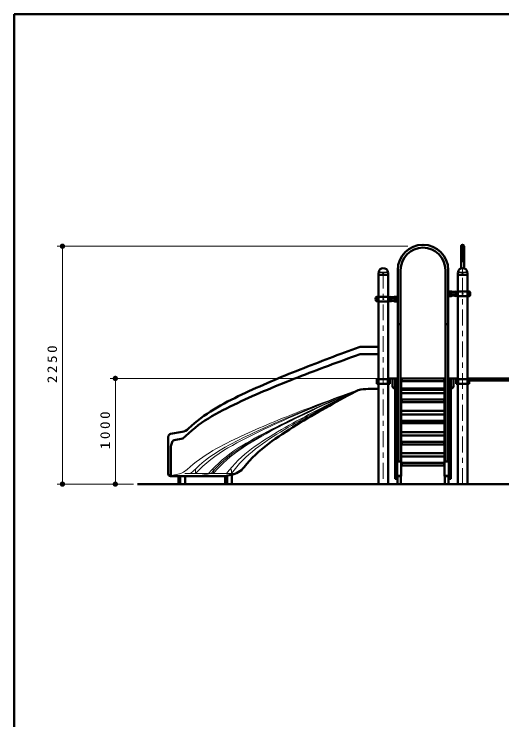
# Model space of a CAD drawing. Units: millimetres on the paper, scale 1:50. Extents: x -385 to 0, y -594 to 267.
# Drawn here: x -385 to -292.8, y -163.5 to -30 of the extents above; entities that cross this region are included whole.
import ezdxf

# ---------------------------------------------------------------- set-up
doc = ezdxf.new("R2010")
doc.units = ezdxf.units.MM
doc.linetypes.add('USER2', pattern=[6, 3, -1, 1, -1])
doc.layers.add('LY_1', color=140, linetype='Continuous', lineweight=50)
doc.styles.add('ＭＳ ゴシック', font='')
doc.styles.get('ＭＳ ゴシック').set_extended_font_data('MS Gothic')

# ---------------------------------------------------------------- blocks, each defined once
blk = doc.blocks.new('filled_dot')
at = {"color": 0, "linetype": 'Continuous', "lineweight": -2, "const_width": 1.25}
blk.add_lwpolyline([(-0.625, 0, 1), (0.625, 0, 1)], format="xyb", close=True, dxfattribs=at)

msp = doc.modelspace()

# ---------------------------------------------------------------- linework, layer by layer
at = {"layer": 'LY_1', "color": 7}
for p, q in [((-385, -30), (-385, -297)), ((0, -30), (-385, -30)), ((-200.223, -118.905), (-361.665, -118.905))]:
    msp.add_line(p, q, dxfattribs=at)
at = {"layer": 'LY_1', "color": 7, "lineweight": 13}
for p, q in [((-310.575, -73.905), (-376.864, -73.905)), ((-375.864, -118.905), (-375.864, -73.905)), ((-314.308, -78.895), (-316.094, -78.895)), ((-314.344, -78.825), (-316.055, -78.825)), ((-299.308, -78.895), (-301.094, -78.895)), ((-299.344, -78.825), (-301.055, -78.825)), ((-301.536, -83.09), (-301.536, -82.72)), ((-301.166, -82.72), (-301.536, -82.72)), ((-299.236, -82.72), (-298.866, -82.72)), ((-298.866, -83.09), (-298.866, -82.72)), ((-316.536, -84.09), (-316.536, -83.72)), ((-316.166, -83.72), (-316.536, -83.72)), ((-316.166, -84.09), (-316.536, -84.09)), ((-314.236, -83.72), (-313.866, -83.72)), ((-314.236, -84.09), (-313.866, -84.09)), ((-313.866, -84.09), (-313.866, -83.72)), ((-301.166, -83.09), (-301.536, -83.09)), ((-299.236, -83.09), (-298.866, -83.09)), ((-315.31, -98.905), (-366.864, -98.905)), ((-365.864, -118.905), (-365.864, -98.905)), ((-354.314, -117.107), (-355.345, -117.282)), ((-352.752, -116.905), (-343.159, -116.905)), ((-350.685, -116.905), (-350.685, -116.405)), ((-347.302, -116.905), (-347.302, -116.405)), ((-343.919, -116.905), (-343.919, -116.405)), ((-362.449, -118.905), (-376.864, -118.905)), ((-362.449, -118.905), (-366.864, -118.905))]:
    msp.add_line(p, q, dxfattribs=at)
at = {"layer": 'LY_1'}
for p, q in [((-300.473, -78.085), (-300.473, -73.905)), ((-299.929, -78.085), (-299.929, -73.905)), ((-312.473, -88.905), (-312.473, -78.405)), ((-311.929, -88.905), (-311.929, -78.404)), ((-303.473, -88.905), (-303.473, -78.404)), ((-302.929, -88.905), (-302.929, -78.405)), ((-316.13, -79.315), (-316.122, -78.918)), ((-316.13, -79.315), (-316.12, -79.325)), ((-314.282, -79.325), (-316.12, -79.325)), ((-316.097, -78.861), (-316.075, -78.839)), ((-316.092, -78.905), (-316.092, -118.905)), ((-314.305, -78.861), (-314.327, -78.839)), ((-314.31, -78.905), (-314.31, -118.905)), ((-314.282, -79.325), (-314.272, -79.315)), ((-314.272, -79.315), (-314.28, -78.918)), ((-301.13, -79.315), (-301.122, -78.918)), ((-301.13, -79.315), (-301.12, -79.325)), ((-299.282, -79.325), (-301.12, -79.325)), ((-301.097, -78.861), (-301.075, -78.839)), ((-301.092, -78.905), (-301.092, -118.905)), ((-299.305, -78.861), (-299.327, -78.839)), ((-299.31, -78.905), (-299.31, -118.905)), ((-299.282, -79.325), (-299.272, -79.315)), ((-299.272, -79.315), (-299.28, -78.918)), ((-302.401, -82.465), (-302.929, -82.465)), ((-301.751, -82.51), (-302.382, -82.557)), ((-301.121, -82.455), (-301.751, -82.51)), ((-299.281, -82.455), (-301.121, -82.455)), ((-299.281, -82.455), (-298.965, -82.483)), ((-316.121, -83.455), (-316.437, -83.483)), ((-316.121, -83.455), (-314.281, -83.455)), ((-314.281, -83.455), (-313.651, -83.51)), ((-313.651, -83.51), (-313.02, -83.557)), ((-313.001, -83.465), (-312.473, -83.465)), ((-302.401, -83.345), (-302.929, -83.345)), ((-301.751, -83.3), (-302.382, -83.254)), ((-301.121, -83.355), (-301.751, -83.3)), ((-299.281, -83.355), (-301.121, -83.355)), ((-299.281, -83.355), (-298.965, -83.328)), ((-316.121, -84.355), (-316.437, -84.328)), ((-316.121, -84.355), (-314.281, -84.355)), ((-314.281, -84.355), (-313.651, -84.3)), ((-313.651, -84.3), (-313.02, -84.254)), ((-313.001, -84.345), (-312.473, -84.345)), ((-312.473, -114.425), (-312.473, -88.905)), ((-311.929, -114.425), (-311.929, -88.905)), ((-303.473, -114.425), (-303.473, -88.905)), ((-302.929, -114.425), (-302.929, -88.905)), ((-319.402, -92.905), (-316.092, -92.905)), ((-319.405, -94.305), (-316.092, -94.305)), ((-316.437, -99.025), (-316.437, -99.925)), ((-313.965, -99.025), (-316.437, -99.025)), ((-313.965, -99.925), (-316.437, -99.925)), ((-316.271, -99.025), (-316.271, -99.925)), ((-314.366, -99.025), (-314.366, -99.925)), ((-314.31, -98.905), (-313.451, -98.905)), ((-314.31, -98.951), (-313.451, -98.951)), ((-314.179, -99.025), (-314.179, -99.925)), ((-314.12, -99.025), (-314.12, -99.925)), ((-313.965, -99.025), (-313.965, -99.925)), ((-313.451, -98.965), (-313.451, -100.405)), ((-312.601, -98.905), (-313.391, -98.905)), ((-312.981, -117.805), (-312.981, -99.005)), ((-312.601, -98.905), (-312.881, -98.905)), ((-312.601, -117.805), (-312.601, -98.841)), ((-312.601, -98.841), (-312.473, -98.841)), ((-311.929, -98.841), (-311.801, -98.841)), ((-311.801, -117.425), (-311.801, -98.841)), ((-303.601, -98.905), (-311.801, -98.905)), ((-311.701, -99.405), (-311.701, -98.905)), ((-307.701, -99.405), (-311.701, -99.405)), ((-307.701, -99.405), (-303.701, -99.405)), ((-303.701, -99.405), (-303.701, -98.905)), ((-303.601, -117.425), (-303.601, -98.841)), ((-303.473, -98.841), (-303.601, -98.841)), ((-302.801, -98.841), (-302.929, -98.841)), ((-302.801, -117.805), (-302.801, -98.841)), ((-302.011, -98.905), (-302.801, -98.905)), ((-302.801, -98.905), (-302.521, -98.905)), ((-302.421, -117.805), (-302.421, -99.005)), ((-301.092, -98.905), (-301.951, -98.905)), ((-301.092, -98.951), (-301.951, -98.951)), ((-301.951, -98.965), (-301.951, -100.405)), ((-301.437, -99.025), (-301.437, -99.925)), ((-301.437, -99.025), (-298.965, -99.025)), ((-301.437, -99.925), (-298.965, -99.925)), ((-301.282, -99.025), (-301.282, -99.925)), ((-301.223, -99.025), (-301.223, -99.925)), ((-301.035, -99.025), (-301.035, -99.925)), ((-290.473, -98.905), (-299.31, -98.905)), ((-290.473, -99.285), (-299.31, -99.285)), ((-299.131, -99.025), (-299.131, -99.925)), ((-298.965, -99.025), (-298.965, -99.925)), ((-317.581, -100.905), (-316.092, -100.905)), ((-316.092, -100.905), (-317.581, -100.905)), ((-312.981, -100.805), (-313.051, -100.805)), ((-307.701, -100.805), (-311.801, -100.805)), ((-311.801, -101.066), (-303.601, -101.066)), ((-307.701, -100.805), (-303.601, -100.805)), ((-302.421, -100.805), (-302.351, -100.805)), ((-311.801, -101.704), (-303.601, -101.704)), ((-311.701, -103.405), (-311.701, -102.905)), ((-307.701, -102.905), (-311.701, -102.905)), ((-307.701, -103.405), (-311.701, -103.405)), ((-307.701, -102.905), (-303.701, -102.905)), ((-307.701, -103.405), (-303.701, -103.405)), ((-303.701, -103.405), (-303.701, -102.905)), ((-311.801, -105.066), (-303.601, -105.066)), ((-311.801, -105.704), (-303.601, -105.704)), ((-311.701, -107.405), (-311.701, -106.905)), ((-307.701, -106.905), (-311.701, -106.905)), ((-307.701, -107.405), (-311.701, -107.405)), ((-307.701, -106.905), (-303.701, -106.905)), ((-307.701, -107.405), (-303.701, -107.405)), ((-303.701, -107.405), (-303.701, -106.905)), ((-355.443, -109.402), (-353.249, -109.029)), ((-311.801, -109.066), (-303.601, -109.066)), ((-355.864, -116.97), (-355.864, -110.02)), ((-354.744, -110.58), (-353.128, -110.305)), ((-311.801, -109.704), (-303.601, -109.704)), ((-311.701, -111.405), (-311.701, -110.905)), ((-307.701, -110.905), (-311.701, -110.905)), ((-307.701, -111.405), (-311.701, -111.405)), ((-307.701, -110.905), (-303.701, -110.905)), ((-307.701, -111.405), (-303.701, -111.405)), ((-303.701, -111.405), (-303.701, -110.905)), ((-355.385, -117.269), (-355.385, -112.311)), ((-311.801, -113.066), (-303.601, -113.066)), ((-311.801, -113.704), (-303.601, -113.704)), ((-311.701, -115.405), (-311.701, -114.905)), ((-307.701, -114.905), (-311.701, -114.905)), ((-307.701, -115.405), (-311.701, -115.405)), ((-307.701, -114.905), (-303.701, -114.905)), ((-307.701, -115.405), (-303.701, -115.405)), ((-303.701, -115.405), (-303.701, -114.905)), ((-345.152, -117.37), (-355.464, -117.37)), ((-353.927, -118.905), (-353.927, -117.37)), ((-353.585, -118.905), (-353.585, -117.37)), ((-352.646, -118.905), (-352.646, -117.37)), ((-344.008, -117.176), (-345.152, -117.37)), ((-345.094, -118.905), (-345.094, -117.37)), ((-344.752, -118.905), (-344.752, -117.302)), ((-343.813, -118.905), (-343.813, -117.137)), ((-312.601, -117.305), (-311.801, -117.305)), ((-312.601, -117.425), (-311.801, -117.425)), ((-312.541, -118.905), (-312.541, -117.425)), ((-311.861, -118.905), (-311.861, -117.425)), ((-302.801, -117.305), (-303.601, -117.305)), ((-302.801, -117.425), (-303.601, -117.425)), ((-303.541, -118.905), (-303.541, -117.425)), ((-302.861, -118.905), (-302.861, -117.425)), ((-312.881, -117.905), (-312.701, -117.905)), ((-302.521, -117.905), (-302.701, -117.905))]:
    msp.add_line(p, q, dxfattribs=at)
at = {"layer": 'LY_1', "color": 7, "linetype": 'USER2', "lineweight": 13}
for p, q in [((-300.201, -73.905), (-300.201, -118.905)), ((-315.201, -78.905), (-315.201, -118.905)), ((-347.772, -116.905), (-350.508, -117.37))]:
    msp.add_line(p, q, dxfattribs=at)
at = {"layer": 'LY_1'}
for points in [[(-319.749, -92.967), (-320.451, -93.228), (-321.153, -93.489), (-321.855, -93.751), (-322.556, -94.015), (-323.257, -94.278), (-323.958, -94.543), (-324.659, -94.808), (-325.359, -95.074), (-326.059, -95.34), (-326.759, -95.607), (-327.459, -95.874), (-328.158, -96.143), (-328.857, -96.413), (-329.555, -96.684), (-330.253, -96.957), (-330.95, -97.231), (-331.646, -97.508), (-332.342, -97.786), (-333.036, -98.067), (-333.73, -98.35), (-334.422, -98.636), (-335.113, -98.924), (-335.804, -99.215), (-336.493, -99.509), (-337.18, -99.806), (-337.867, -100.105), (-338.552, -100.408), (-339.236, -100.715), (-339.918, -101.024), (-340.598, -101.337), (-341.277, -101.653), (-341.955, -101.973), (-342.63, -102.298), (-343.303, -102.626), (-343.973, -102.961), (-344.639, -103.303), (-345.301, -103.654), (-345.958, -104.015), (-346.608, -104.387), (-347.251, -104.772), (-347.885, -105.17), (-348.51, -105.583), (-349.124, -106.012), (-349.726, -106.458), (-350.314, -106.921), (-350.889, -107.402), (-351.451, -107.897), (-352.001, -108.406)], [(-353.128, -110.305), (-352.565, -109.772), (-351.99, -109.251), (-351.402, -108.745), (-350.801, -108.256), (-350.185, -107.784), (-349.556, -107.33), (-348.915, -106.895), (-348.262, -106.476), (-347.6, -106.073), (-346.929, -105.683), (-346.251, -105.307), (-345.567, -104.942), (-344.877, -104.587), (-344.183, -104.241), (-343.485, -103.902), (-342.785, -103.568), (-342.083, -103.24), (-341.378, -102.915), (-340.672, -102.594), (-339.965, -102.277), (-339.256, -101.963), (-338.545, -101.652), (-337.833, -101.345), (-337.119, -101.041), (-336.404, -100.74), (-335.688, -100.443), (-334.971, -100.148), (-334.253, -99.855), (-333.533, -99.566), (-332.813, -99.279), (-332.091, -98.994), (-331.369, -98.712), (-330.646, -98.432), (-329.922, -98.153), (-329.197, -97.877), (-328.472, -97.602), (-327.747, -97.328), (-327.021, -97.055), (-326.294, -96.783), (-325.568, -96.512), (-324.841, -96.241), (-324.114, -95.971), (-323.387, -95.701), (-322.659, -95.432), (-321.932, -95.164), (-321.204, -94.897), (-320.475, -94.631), (-319.746, -94.365)], [(-341.528, -115.698), (-341.023, -115.077), (-340.495, -114.476), (-339.943, -113.896), (-339.369, -113.338), (-338.777, -112.799), (-338.169, -112.279), (-337.547, -111.775), (-336.913, -111.285), (-336.271, -110.808), (-335.62, -110.342), (-334.964, -109.884), (-334.302, -109.433), (-333.636, -108.989), (-332.966, -108.551), (-332.291, -108.12), (-331.613, -107.694), (-330.932, -107.274), (-330.248, -106.859), (-329.56, -106.448), (-328.87, -106.043), (-328.178, -105.641), (-327.483, -105.243), (-326.787, -104.848), (-326.089, -104.456), (-325.389, -104.067), (-324.689, -103.679), (-323.987, -103.293), (-323.285, -102.909), (-322.583, -102.525), (-321.88, -102.142), (-321.176, -101.761), (-320.471, -101.381)], [(-355.443, -109.402), (-355.532, -109.441), (-355.613, -109.494), (-355.686, -109.561), (-355.748, -109.638), (-355.798, -109.725), (-355.834, -109.819), (-355.857, -109.918), (-355.864, -110.02)], [(-354.744, -110.58), (-354.844, -110.617), (-354.942, -110.693), (-355.035, -110.806), (-355.121, -110.953), (-355.198, -111.132), (-355.263, -111.337), (-355.315, -111.563), (-355.354, -111.804), (-355.377, -112.056), (-355.385, -112.311)], [(-311.929, -114.425), (-311.931, -114.453), (-311.938, -114.482), (-311.95, -114.509), (-311.965, -114.534), (-311.985, -114.558), (-312.009, -114.58), (-312.035, -114.599), (-312.065, -114.615), (-312.097, -114.627), (-312.131, -114.637), (-312.165, -114.642), (-312.201, -114.644), (-312.236, -114.642), (-312.271, -114.637), (-312.305, -114.627), (-312.337, -114.615), (-312.367, -114.599), (-312.393, -114.58), (-312.417, -114.558), (-312.437, -114.534), (-312.452, -114.509), (-312.464, -114.482), (-312.471, -114.453), (-312.473, -114.425)], [(-303.473, -114.425), (-303.471, -114.453), (-303.464, -114.482), (-303.452, -114.509), (-303.437, -114.534), (-303.417, -114.558), (-303.393, -114.58), (-303.367, -114.599), (-303.337, -114.615), (-303.305, -114.627), (-303.271, -114.637), (-303.236, -114.642), (-303.201, -114.644), (-303.165, -114.642), (-303.131, -114.637), (-303.097, -114.627), (-303.065, -114.615), (-303.035, -114.599), (-303.009, -114.58), (-302.985, -114.558), (-302.965, -114.534), (-302.95, -114.509), (-302.938, -114.482), (-302.931, -114.453), (-302.929, -114.425)]]:
    msp.add_lwpolyline(points, dxfattribs=at)
at = {"layer": 'LY_1', "color": 7, "lineweight": 13}
for points in [[(-320.357, -101.187), (-321.033, -101.435), (-321.71, -101.683), (-322.419, -101.943), (-323.128, -102.205), (-323.836, -102.467), (-324.544, -102.73), (-325.252, -102.994), (-325.96, -103.258), (-326.668, -103.523), (-327.375, -103.788), (-328.082, -104.054), (-328.789, -104.322), (-329.495, -104.59), (-330.2, -104.86), (-330.905, -105.132), (-331.61, -105.406), (-332.313, -105.681), (-333.015, -105.959), (-333.717, -106.24), (-334.418, -106.522), (-335.117, -106.807), (-335.816, -107.095), (-336.513, -107.386), (-337.209, -107.679), (-337.904, -107.976), (-338.598, -108.275), (-339.29, -108.578), (-339.981, -108.884), (-340.67, -109.193), (-341.358, -109.506), (-342.044, -109.822), (-342.728, -110.142), (-343.411, -110.466), (-344.09, -110.795), (-344.767, -111.131), (-345.44, -111.476), (-346.107, -111.829), (-346.769, -112.193), (-347.424, -112.569), (-348.072, -112.958), (-348.711, -113.362), (-349.339, -113.781), (-349.957, -114.216), (-350.562, -114.668), (-351.153, -115.139), (-351.731, -115.625), (-352.297, -116.126)], [(-351.624, -116.905), (-351.092, -116.376), (-350.547, -115.859), (-349.989, -115.356), (-349.417, -114.868), (-348.832, -114.399), (-348.232, -113.946), (-347.62, -113.51), (-346.997, -113.091), (-346.364, -112.686), (-345.723, -112.295), (-345.074, -111.917), (-344.418, -111.551), (-343.757, -111.194), (-343.091, -110.846), (-342.422, -110.505), (-341.75, -110.171), (-341.075, -109.841), (-340.398, -109.515), (-339.719, -109.193), (-339.039, -108.875), (-338.357, -108.56), (-337.673, -108.249), (-336.988, -107.941), (-336.301, -107.636), (-335.614, -107.334), (-334.925, -107.035), (-334.235, -106.738), (-333.544, -106.443), (-332.853, -106.15), (-332.16, -105.859), (-331.467, -105.569), (-330.773, -105.281), (-330.079, -104.995), (-329.384, -104.71), (-328.688, -104.426), (-327.992, -104.144), (-327.295, -103.864), (-326.598, -103.585), (-325.899, -103.308), (-325.201, -103.033), (-324.501, -102.76), (-323.8, -102.489), (-323.099, -102.219), (-322.397, -101.952), (-321.718, -101.696), (-321.037, -101.442), (-320.356, -101.189)], [(-320.355, -101.198), (-321.012, -101.448), (-321.667, -101.701), (-322.322, -101.955), (-323.232, -102.313), (-324.141, -102.674), (-325.049, -103.039), (-325.955, -103.407), (-326.861, -103.778), (-327.764, -104.152), (-328.667, -104.529), (-329.569, -104.909), (-330.469, -105.292), (-331.368, -105.677), (-332.267, -106.064), (-333.163, -106.455), (-334.059, -106.849), (-334.952, -107.248), (-335.844, -107.651), (-336.733, -108.059), (-337.619, -108.472), (-338.503, -108.891), (-339.384, -109.317), (-340.262, -109.749), (-341.136, -110.189), (-342.005, -110.638), (-342.869, -111.097), (-343.724, -111.571), (-344.57, -112.063), (-345.403, -112.575), (-346.222, -113.111), (-347.023, -113.673), (-347.803, -114.263), (-348.56, -114.883), (-349.291, -115.532), (-349.999, -116.208), (-350.685, -116.905)], [(-348.242, -116.905), (-347.626, -116.224), (-346.989, -115.562), (-346.328, -114.924), (-345.643, -114.313), (-344.934, -113.728), (-344.205, -113.17), (-343.457, -112.636), (-342.695, -112.124), (-341.919, -111.631), (-341.134, -111.156), (-340.34, -110.694), (-339.539, -110.243), (-338.734, -109.801), (-337.925, -109.367), (-337.112, -108.939), (-336.295, -108.518), (-335.476, -108.102), (-334.654, -107.693), (-333.83, -107.288), (-333.003, -106.887), (-332.174, -106.491), (-331.344, -106.098), (-330.512, -105.709), (-329.679, -105.322), (-328.845, -104.937), (-328.009, -104.555), (-327.173, -104.176), (-326.335, -103.799), (-325.496, -103.426), (-324.655, -103.055), (-323.814, -102.688), (-322.97, -102.324), (-322.125, -101.964), (-321.24, -101.59), (-320.352, -101.222)], [(-320.351, -101.232), (-321.201, -101.598), (-322.05, -101.967), (-322.87, -102.329), (-323.688, -102.694), (-324.504, -103.062), (-325.319, -103.434), (-326.133, -103.809), (-326.946, -104.186), (-327.757, -104.567), (-328.567, -104.95), (-329.375, -105.335), (-330.183, -105.723), (-330.989, -106.113), (-331.794, -106.507), (-332.597, -106.904), (-333.398, -107.305), (-334.197, -107.711), (-334.993, -108.122), (-335.786, -108.538), (-336.577, -108.96), (-337.363, -109.388), (-338.146, -109.823), (-338.925, -110.266), (-339.699, -110.718), (-340.466, -111.181), (-341.225, -111.657), (-341.973, -112.15), (-342.708, -112.662), (-343.428, -113.195), (-344.13, -113.752), (-344.811, -114.333), (-345.469, -114.941), (-346.103, -115.574), (-346.713, -116.23), (-347.302, -116.905)], [(-320.347, -101.262), (-321.101, -101.618), (-321.854, -101.978), (-322.608, -102.343), (-323.36, -102.712), (-324.111, -103.083), (-324.861, -103.458), (-325.608, -103.836), (-326.355, -104.217), (-327.1, -104.6), (-327.843, -104.986), (-328.586, -105.374), (-329.327, -105.764), (-330.067, -106.157), (-330.805, -106.553), (-331.542, -106.953), (-332.276, -107.357), (-333.007, -107.765), (-333.736, -108.178), (-334.462, -108.597), (-335.184, -109.021), (-335.903, -109.452), (-336.617, -109.889), (-337.327, -110.335), (-338.031, -110.789), (-338.728, -111.253), (-339.416, -111.731), (-340.094, -112.224), (-340.758, -112.735), (-341.406, -113.266), (-342.036, -113.817), (-342.646, -114.392), (-343.234, -114.989), (-343.797, -115.609), (-344.338, -116.249), (-344.859, -116.905)], [(-320.345, -101.275), (-321.063, -101.627), (-321.779, -101.983), (-322.507, -102.349), (-323.235, -102.719), (-323.96, -103.092), (-324.684, -103.469), (-325.406, -103.848), (-326.127, -104.23), (-326.847, -104.614), (-327.565, -105.001), (-328.282, -105.391), (-328.998, -105.782), (-329.712, -106.176), (-330.425, -106.574), (-331.135, -106.974), (-331.844, -107.379), (-332.55, -107.788), (-333.253, -108.202), (-333.952, -108.622), (-334.648, -109.048), (-335.341, -109.479), (-336.029, -109.918), (-336.712, -110.364), (-337.389, -110.819), (-338.059, -111.285), (-338.72, -111.763), (-339.37, -112.256), (-340.006, -112.766), (-340.627, -113.295), (-341.23, -113.845), (-341.813, -114.416), (-342.373, -115.009), (-342.91, -115.623), (-343.425, -116.256), (-343.919, -116.905)], [(-350.685, -116.405), (-350.693, -116.315), (-350.716, -116.227), (-350.753, -116.145), (-350.804, -116.072)], [(-347.302, -116.405), (-347.306, -116.336), (-347.32, -116.269), (-347.342, -116.204), (-347.372, -116.143), (-347.41, -116.087), (-347.454, -116.037)], [(-343.919, -116.405), (-343.926, -116.321), (-343.946, -116.239), (-343.978, -116.162), (-344.023, -116.092), (-344.078, -116.031), (-344.141, -115.98)]]:
    msp.add_lwpolyline(points, dxfattribs=at)
at = {"layer": 'LY_1', "color": 7, "linetype": 'USER2', "lineweight": 13}
msp.add_lwpolyline([(-320.35, -101.238), (-320.902, -101.478), (-321.453, -101.719), (-322.076, -101.992), (-322.699, -102.266), (-323.322, -102.54), (-323.944, -102.815), (-324.566, -103.091), (-325.188, -103.367), (-325.809, -103.644), (-326.43, -103.922), (-327.051, -104.201), (-327.671, -104.481), (-328.29, -104.763), (-328.909, -105.046), (-329.527, -105.331), (-330.144, -105.617), (-330.76, -105.906), (-331.374, -106.198), (-331.988, -106.492), (-332.601, -106.788), (-333.212, -107.087), (-333.821, -107.389), (-334.43, -107.694), (-335.036, -108.002), (-335.641, -108.313), (-336.245, -108.628), (-336.846, -108.946), (-337.446, -109.268), (-338.043, -109.593), (-338.639, -109.922), (-339.232, -110.255), (-339.823, -110.593), (-340.41, -110.936), (-340.993, -111.287), (-341.571, -111.645), (-342.144, -112.013), (-342.709, -112.391), (-343.267, -112.781), (-343.816, -113.183), (-344.355, -113.598), (-344.883, -114.028), (-345.397, -114.473), (-345.898, -114.933), (-346.386, -115.407), (-346.86, -115.895), (-347.322, -116.395), (-347.772, -116.905)], dxfattribs=at)
at = {"layer": 'LY_1'}
for centre, radius in [((-315.201, -79.165), 0.06), ((-300.201, -79.165), 0.06), ((-302.401, -82.905), 0.15), ((-313.001, -83.905), 0.15)]:
    msp.add_circle(centre, radius, dxfattribs=at)
at = {"layer": 'LY_1', "color": 7, "lineweight": 13}
for centre, radius in [((-301.351, -82.905), 0.185), ((-299.051, -82.905), 0.185), ((-316.351, -83.905), 0.185), ((-316.351, -83.905), 0.1), ((-315.201, -83.905), 0.1), ((-314.051, -83.905), 0.185), ((-314.051, -83.905), 0.1), ((-301.351, -82.905), 0.1), ((-300.201, -82.905), 0.1), ((-299.051, -82.905), 0.1)]:
    msp.add_circle(centre, radius, dxfattribs=at)
at = {"layer": 'LY_1'}
for centre, radius, start, end in [((-307.701, -78.405), 4.772, 0, 180), ((-307.701, -78.405), 4.228, 0, 180), ((-300.201, -73.905), 0.272, 0, 180), ((-315.201, -78.905), 0.864, 90, 173.3676), ((-315.201, -78.905), 0.864, 6.6324, 90), ((-300.201, -78.905), 0.864, 90, 173.3676), ((-300.201, -78.905), 0.864, 6.6324, 90), ((-316.038, -78.92), 0.084, 135, 178.99605), ((-316.115, -78.799), 0.056, 315, 353.3676), ((-314.287, -78.799), 0.056, 186.6324, 225), ((-314.364, -78.92), 0.084, 1.00395, 45), ((-301.038, -78.92), 0.084, 135, 178.99605), ((-301.115, -78.799), 0.056, 315, 353.3676), ((-299.287, -78.799), 0.056, 186.6324, 225), ((-299.364, -78.92), 0.084, 1.00395, 45), ((-302.351, -82.905), 0.35, 95, 265), ((-302.401, -82.905), 0.44, 270, 90), ((-300.651, -82.905), 1, 163.80375, 196.19625), ((-301.419, -82.682), 0.2, 95, 163.80375), ((-298.983, -82.682), 0.2, 16.19625, 85), ((-299.751, -82.905), 1, 343.80375, 16.19625), ((-315.651, -83.905), 1, 163.80375, 196.19625), ((-316.419, -83.682), 0.2, 95, 163.80375), ((-313.983, -83.682), 0.2, 16.19625, 85), ((-314.751, -83.905), 1, 343.80375, 16.19625), ((-313.001, -83.905), 0.44, 90, 270), ((-313.051, -83.905), 0.35, 275, 85), ((-301.419, -83.128), 0.2, 196.19625, 265), ((-298.983, -83.128), 0.2, 275, 343.80375), ((-316.419, -84.128), 0.2, 196.19625, 265), ((-313.983, -84.128), 0.2, 275, 343.80375), ((-312.201, -88.905), 0.272, 0, 180), ((-303.201, -88.905), 0.272, 0, 180), ((-319.402, -93.905), 1, 90, 110.3051), ((-319.405, -95.305), 1, 90, 109.96417), ((-313.391, -98.965), 0.06, 90, 180), ((-312.881, -99.005), 0.1, 90, 180), ((-312.701, -99.005), 0.1, 0, 90), ((-302.701, -99.005), 0.1, 90, 180), ((-302.521, -99.005), 0.1, 0, 90), ((-302.011, -98.965), 0.06, 0, 90), ((-318.578, -104.905), 4, 102.72338, 118.24518), ((-317.581, -118.905), 18, 90, 95.98827), ((-313.051, -100.405), 0.4, 180, 270), ((-302.351, -100.405), 0.4, 270, 0), ((-353.651, -106.663), 2.4, 279.63543, 313.4339), ((-344.678, -113.232), 4, 279.63543, 321.93695), ((-355.464, -116.97), 0.4, 180, 270), ((-312.881, -117.805), 0.1, 180, 270), ((-312.701, -117.805), 0.1, 270, 0), ((-302.701, -117.805), 0.1, 180, 270), ((-302.521, -117.805), 0.1, 270, 0)]:
    msp.add_arc(centre, radius, start, end, dxfattribs=at)
at = {"layer": 'LY_1', "color": 7, "lineweight": 13}
for centre, radius, start, end in [((-303.726, -82.905), 2.567, 355.87048, 4.12952), ((-296.676, -82.905), 2.567, 175.87048, 184.12952), ((-318.726, -83.905), 2.567, 355.87048, 4.12952), ((-311.676, -83.905), 2.567, 175.87048, 184.12952), ((-354.983, -113.163), 4, 279.63543, 312.20142), ((-355.485, -117.269), 0.1, 265.95312, 0)]:
    msp.add_arc(centre, radius, start, end, dxfattribs=at)

# ---------------------------------------------------------------- block references
at = {"layer": 'LY_1', "color": 7, "lineweight": 13, "xscale": 0.4, "yscale": 0.4}
for p, rotation in [((-375.864, -73.905), 270), ((-365.864, -98.905), 270), ((-375.864, -118.905), 90), ((-365.864, -118.905), 90)]:
    msp.add_blockref('filled_dot', p, dxfattribs=dict(at, rotation=rotation))

# ---------------------------------------------------------------- texts
at = {"layer": 'LY_1', "color": 7, "char_height": 1.833, "attachment_point": 8, "rotation": 90, "style": 'ＭＳ ゴシック'}
for s, insert in [('\\T1.33;\\W1.15;2250', (-376.864, -95.996)), ('\\T1.33;\\W1.15;1000', (-366.864, -108.484))]:
    msp.add_mtext(s, dxfattribs=dict(at, insert=insert))

doc.saveas('drawing.dxf')
